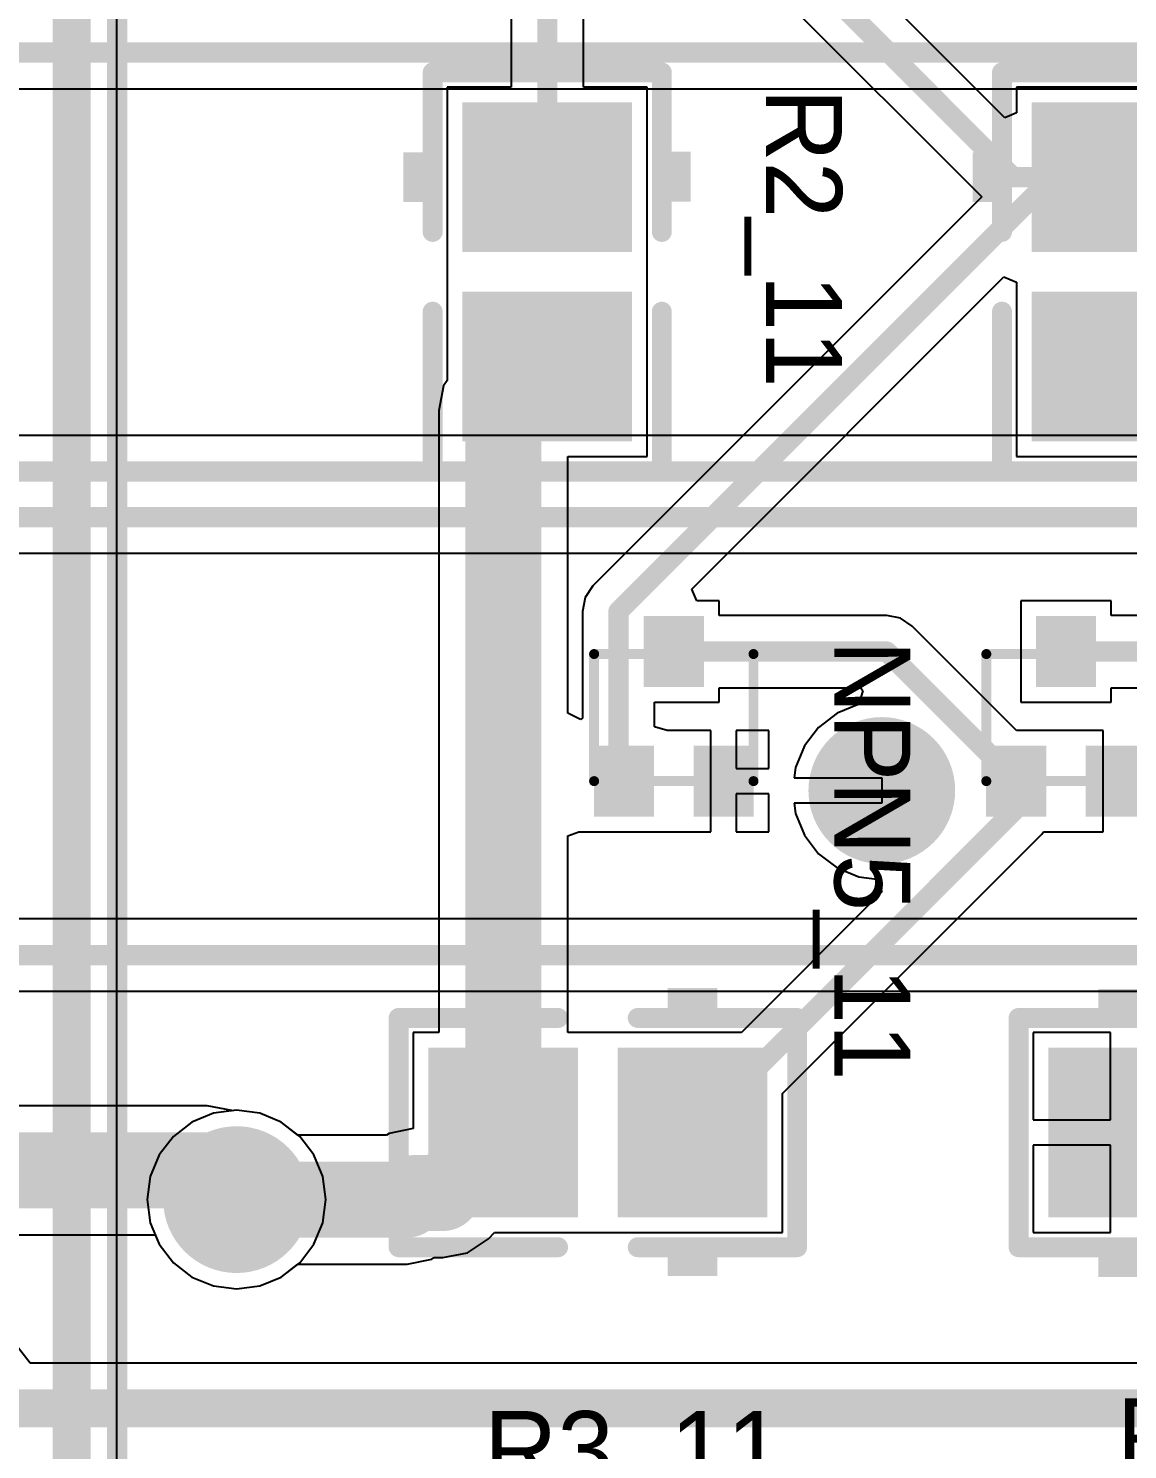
# Model space of a CAD drawing. Header units: millimetres. Extents: x 0.67 to 7.75, y 0.64 to 6.06.
# Drawn here: x 5.993 to 6.427, y 2.76 to 3.321 of the extents above; entities that cross this region are included whole.
import ezdxf

# ---------------------------------------------------------------- set-up
doc = ezdxf.new("R2010")
doc.units = ezdxf.units.MM
doc.header["$MEASUREMENT"] = 0
for name, color, linetype in [('BottomLayer', 5, 'Continuous'), ('BottomSolder', 6, 'Continuous'), ('MultiLayer', 9, 'Continuous'), ('TopLayer', 1, 'Continuous'), ('TopOverlay', 2, 'Continuous'), ('TopPaste', 8, 'Continuous'), ('TopSolder', 216, 'Continuous'), ('ViaHoleLayer', 16, 'Continuous')]:
    doc.layers.add(name, color=color, linetype=linetype)

# ---------------------------------------------------------------- blocks, each defined once
blk = doc.blocks.new('CC2012_0805_285')
at = {"layer": 'TopLayer'}
for points in [[(-0.06299, -0.02953), (-0.01181, -0.02953), (-0.06299, 0.02953), (-0.01181, 0.02953)], [(0.01181, -0.02953), (0.06299, -0.02953), (0.01181, 0.02953), (0.06299, 0.02953)]]:
    blk.add_solid(points, dxfattribs=at)
at = {"layer": 'TopOverlay', "const_width": 0.00787}
for points in [[(-0.07874, -0.04528), (-0.07874, 0.04528)], [(-0.07874, 0.04528), (-0.01575, 0.04528)], [(0.01575, 0.04528), (0.07874, 0.04528)], [(0.07874, -0.04528), (0.07874, 0.04528)], [(-0.07874, -0.04528), (-0.01575, -0.04528)], [(0.01575, -0.04528), (0.07874, -0.04528)]]:
    blk.add_lwpolyline(points, dxfattribs=at)
at = {"layer": 'TopOverlay', "const_width": 0.00394}
for points in [[(-0.08071, 0.04528, 1), (-0.07677, 0.04528, 1)], [(-0.08071, 0.04528, 1), (-0.07677, 0.04528, 1)], [(-0.01772, 0.04528, 1), (-0.01378, 0.04528, 1)], [(0.01378, 0.04528, 1), (0.01772, 0.04528, 1)], [(0.07677, 0.04528, 1), (0.08071, 0.04528, 1)], [(0.07677, 0.04528, 1), (0.08071, 0.04528, 1)], [(-0.08071, -0.04528, 1), (-0.07677, -0.04528, 1)], [(-0.08071, -0.04528, 1), (-0.07677, -0.04528, 1)], [(-0.01772, -0.04528, 1), (-0.01378, -0.04528, 1)], [(0.01378, -0.04528, 1), (0.01772, -0.04528, 1)], [(0.07677, -0.04528, 1), (0.08071, -0.04528, 1)], [(0.07677, -0.04528, 1), (0.08071, -0.04528, 1)]]:
    blk.add_lwpolyline(points, format="xyb", close=True, dxfattribs=at)
at = {"layer": 'TopOverlay'}
for points in [[(-0.04724, 0.04882), (-0.02756, 0.04882), (-0.04724, 0.05669), (-0.02756, 0.05669)], [(-0.04724, -0.05709), (-0.02756, -0.05709), (-0.04724, -0.04921), (-0.02756, -0.04921)]]:
    blk.add_solid(points, dxfattribs=at)
at = {"layer": 'TopPaste'}
for points in [[(-0.06299, -0.02953), (-0.01181, -0.02953), (-0.06299, 0.02953), (-0.01181, 0.02953)], [(0.01181, -0.02953), (0.06299, -0.02953), (0.01181, 0.02953), (0.06299, 0.02953)]]:
    blk.add_solid(points, dxfattribs=at)
at = {"layer": 'TopSolder'}
for points in [[(-0.06699, -0.03353), (-0.00781, -0.03353), (-0.06699, 0.03353), (-0.00781, 0.03353)], [(0.00781, -0.03353), (0.06699, -0.03353), (0.00781, 0.03353), (0.06699, 0.03353)]]:
    blk.add_solid(points, dxfattribs=at)
blk = doc.blocks.new('CC2012_0805_286')
at = {"layer": 'TopLayer'}
for points in [[(-0.06299, -0.02953), (-0.01181, -0.02953), (-0.06299, 0.02953), (-0.01181, 0.02953)], [(0.01181, -0.02953), (0.06299, -0.02953), (0.01181, 0.02953), (0.06299, 0.02953)]]:
    blk.add_solid(points, dxfattribs=at)
at = {"layer": 'TopOverlay', "const_width": 0.00787}
for points in [[(-0.07874, 0.04528), (-0.07874, -0.04528)], [(-0.01575, 0.04528), (-0.07874, 0.04528)], [(0.07874, 0.04528), (0.01575, 0.04528)], [(0.07874, 0.04528), (0.07874, -0.04528)], [(-0.01575, -0.04528), (-0.07874, -0.04528)], [(0.07874, -0.04528), (0.01575, -0.04528)]]:
    blk.add_lwpolyline(points, dxfattribs=at)
at = {"layer": 'TopOverlay', "const_width": 0.00394}
for points in [[(-0.08071, 0.04528, 1), (-0.07677, 0.04528, 1)], [(-0.08071, 0.04528, 1), (-0.07677, 0.04528, 1)], [(-0.01772, 0.04528, 1), (-0.01378, 0.04528, 1)], [(0.01378, 0.04528, 1), (0.01772, 0.04528, 1)], [(0.07677, 0.04528, 1), (0.08071, 0.04528, 1)], [(0.07677, 0.04528, 1), (0.08071, 0.04528, 1)], [(-0.08071, -0.04528, 1), (-0.07677, -0.04528, 1)], [(-0.08071, -0.04528, 1), (-0.07677, -0.04528, 1)], [(-0.01772, -0.04528, 1), (-0.01378, -0.04528, 1)], [(0.01378, -0.04528, 1), (0.01772, -0.04528, 1)], [(0.07677, -0.04528, 1), (0.08071, -0.04528, 1)], [(0.07677, -0.04528, 1), (0.08071, -0.04528, 1)]]:
    blk.add_lwpolyline(points, format="xyb", close=True, dxfattribs=at)
at = {"layer": 'TopOverlay'}
for points in [[(-0.04724, 0.04882), (-0.02756, 0.04882), (-0.04724, 0.05669), (-0.02756, 0.05669)], [(-0.04724, -0.05709), (-0.02756, -0.05709), (-0.04724, -0.04921), (-0.02756, -0.04921)]]:
    blk.add_solid(points, dxfattribs=at)
at = {"layer": 'TopPaste'}
for points in [[(-0.06299, -0.02953), (-0.01181, -0.02953), (-0.06299, 0.02953), (-0.01181, 0.02953)], [(0.01181, -0.02953), (0.06299, -0.02953), (0.01181, 0.02953), (0.06299, 0.02953)]]:
    blk.add_solid(points, dxfattribs=at)
at = {"layer": 'TopSolder'}
for points in [[(-0.06699, -0.03353), (-0.00781, -0.03353), (-0.06699, 0.03353), (-0.00781, 0.03353)], [(0.00781, -0.03353), (0.06699, -0.03353), (0.00781, 0.03353), (0.06699, 0.03353)]]:
    blk.add_solid(points, dxfattribs=at)
blk = doc.blocks.new('CC2012_0805_287')
at = {"layer": 'TopLayer'}
for points in [[(-0.06299, -0.02953), (-0.01181, -0.02953), (-0.06299, 0.02953), (-0.01181, 0.02953)], [(0.01181, -0.02953), (0.06299, -0.02953), (0.01181, 0.02953), (0.06299, 0.02953)]]:
    blk.add_solid(points, dxfattribs=at)
at = {"layer": 'TopOverlay', "const_width": 0.00787}
for points in [[(-0.07874, -0.04528), (-0.07874, 0.04528)], [(-0.01575, 0.04528), (-0.07874, 0.04528)], [(0.07874, 0.04528), (0.01575, 0.04528)], [(0.07874, -0.04528), (0.07874, 0.04528)], [(-0.01575, -0.04528), (-0.07874, -0.04528)], [(0.07874, -0.04528), (0.01575, -0.04528)]]:
    blk.add_lwpolyline(points, dxfattribs=at)
at = {"layer": 'TopOverlay', "const_width": 0.00394}
for points in [[(-0.08071, 0.04528, 1), (-0.07677, 0.04528, 1)], [(-0.08071, 0.04528, 1), (-0.07677, 0.04528, 1)], [(-0.01772, 0.04528, 1), (-0.01378, 0.04528, 1)], [(0.01378, 0.04528, 1), (0.01772, 0.04528, 1)], [(0.07677, 0.04528, 1), (0.08071, 0.04528, 1)], [(0.07677, 0.04528, 1), (0.08071, 0.04528, 1)], [(-0.08071, -0.04528, 1), (-0.07677, -0.04528, 1)], [(-0.08071, -0.04528, 1), (-0.07677, -0.04528, 1)], [(-0.01772, -0.04528, 1), (-0.01378, -0.04528, 1)], [(0.01378, -0.04528, 1), (0.01772, -0.04528, 1)], [(0.07677, -0.04528, 1), (0.08071, -0.04528, 1)], [(0.07677, -0.04528, 1), (0.08071, -0.04528, 1)]]:
    blk.add_lwpolyline(points, format="xyb", close=True, dxfattribs=at)
at = {"layer": 'TopOverlay'}
for points in [[(-0.04741, 0.04882), (-0.02773, 0.04882), (-0.04741, 0.05669), (-0.02773, 0.05669)], [(-0.04725, -0.05692), (-0.02756, -0.05692), (-0.04725, -0.04904), (-0.02756, -0.04904)]]:
    blk.add_solid(points, dxfattribs=at)
at = {"layer": 'TopPaste'}
for points in [[(-0.06299, -0.02953), (-0.01181, -0.02953), (-0.06299, 0.02953), (-0.01181, 0.02953)], [(0.01181, -0.02953), (0.06299, -0.02953), (0.01181, 0.02953), (0.06299, 0.02953)]]:
    blk.add_solid(points, dxfattribs=at)
at = {"layer": 'TopSolder'}
for points in [[(-0.06699, -0.03353), (-0.00781, -0.03353), (-0.06699, 0.03353), (-0.00781, 0.03353)], [(0.00781, -0.03353), (0.06699, -0.03353), (0.00781, 0.03353), (0.06699, 0.03353)]]:
    blk.add_solid(points, dxfattribs=at)
blk = doc.blocks.new('CC2012_0805_288')
at = {"layer": 'TopLayer'}
for points in [[(-0.06299, -0.02953), (-0.01181, -0.02953), (-0.06299, 0.02953), (-0.01181, 0.02953)], [(0.01181, -0.02953), (0.06299, -0.02953), (0.01181, 0.02953), (0.06299, 0.02953)]]:
    blk.add_solid(points, dxfattribs=at)
at = {"layer": 'TopOverlay', "const_width": 0.00787}
for points in [[(-0.07874, -0.04528), (-0.07874, 0.04528)], [(-0.01575, 0.04528), (-0.07874, 0.04528)], [(0.07874, 0.04528), (0.01575, 0.04528)], [(0.07874, -0.04528), (0.07874, 0.04528)], [(-0.01575, -0.04528), (-0.07874, -0.04528)], [(0.07874, -0.04528), (0.01575, -0.04528)]]:
    blk.add_lwpolyline(points, dxfattribs=at)
at = {"layer": 'TopOverlay', "const_width": 0.00394}
for points in [[(-0.08071, 0.04528, 1), (-0.07677, 0.04528, 1)], [(-0.08071, 0.04528, 1), (-0.07677, 0.04528, 1)], [(-0.01772, 0.04528, 1), (-0.01378, 0.04528, 1)], [(0.01378, 0.04528, 1), (0.01772, 0.04528, 1)], [(0.07677, 0.04528, 1), (0.08071, 0.04528, 1)], [(0.07677, 0.04528, 1), (0.08071, 0.04528, 1)], [(-0.08071, -0.04528, 1), (-0.07677, -0.04528, 1)], [(-0.08071, -0.04528, 1), (-0.07677, -0.04528, 1)], [(-0.01772, -0.04528, 1), (-0.01378, -0.04528, 1)], [(0.01378, -0.04528, 1), (0.01772, -0.04528, 1)], [(0.07677, -0.04528, 1), (0.08071, -0.04528, 1)], [(0.07677, -0.04528, 1), (0.08071, -0.04528, 1)]]:
    blk.add_lwpolyline(points, format="xyb", close=True, dxfattribs=at)
at = {"layer": 'TopOverlay'}
for points in [[(-0.04741, 0.04882), (-0.02773, 0.04882), (-0.04741, 0.05669), (-0.02773, 0.05669)], [(-0.04724, -0.05692), (-0.02756, -0.05692), (-0.04724, -0.04904), (-0.02756, -0.04904)]]:
    blk.add_solid(points, dxfattribs=at)
at = {"layer": 'TopPaste'}
for points in [[(-0.06299, -0.02953), (-0.01181, -0.02953), (-0.06299, 0.02953), (-0.01181, 0.02953)], [(0.01181, -0.02953), (0.06299, -0.02953), (0.01181, 0.02953), (0.06299, 0.02953)]]:
    blk.add_solid(points, dxfattribs=at)
at = {"layer": 'TopSolder'}
for points in [[(-0.06699, -0.03353), (-0.00781, -0.03353), (-0.06699, 0.03353), (-0.00781, 0.03353)], [(0.00781, -0.03353), (0.06699, -0.03353), (0.00781, 0.03353), (0.06699, 0.03353)]]:
    blk.add_solid(points, dxfattribs=at)
blk = doc.blocks.new('MMBT3904T_289')
at = {"layer": 'TopLayer'}
for points in [[(0.00787, -0.01004), (0.00787, 0.01004), (-0.00787, -0.01004), (-0.00787, 0.01004)], [(-0.01181, -0.06122), (-0.01181, -0.04114), (-0.02756, -0.06122), (-0.02756, -0.04114)], [(0.02756, -0.06122), (0.02756, -0.04114), (0.01181, -0.06122), (0.01181, -0.04114)]]:
    blk.add_solid(points, dxfattribs=at)
at = {"layer": 'TopOverlay', "const_width": 0.00394}
for points in [[(-0.0315, -0.00098), (0.0315, -0.00098)], [(-0.0315, -0.05118), (-0.0315, -0.00098)], [(0.0315, -0.05118), (0.0315, -0.00098)], [(-0.0315, -0.05118), (0.0315, -0.05118)]]:
    blk.add_lwpolyline(points, dxfattribs=at)
at = {"layer": 'TopOverlay', "const_width": 0.00197}
for points in [[(-0.03248, -0.00098, 1), (-0.03051, -0.00098, 1)], [(-0.03248, -0.00098, 1), (-0.03051, -0.00098, 1)], [(0.03051, -0.00098, 1), (0.03248, -0.00098, 1)], [(0.03051, -0.00098, 1), (0.03248, -0.00098, 1)], [(-0.03248, -0.05118, 1), (-0.03051, -0.05118, 1)], [(-0.03248, -0.05118, 1), (-0.03051, -0.05118, 1)], [(0.03051, -0.05118, 1), (0.03248, -0.05118, 1)], [(0.03051, -0.05118, 1), (0.03248, -0.05118, 1)]]:
    blk.add_lwpolyline(points, format="xyb", close=True, dxfattribs=at)
at = {"layer": 'TopPaste'}
for points in [[(0.00787, -0.01004), (0.00787, 0.01004), (-0.00787, -0.01004), (-0.00787, 0.01004)], [(-0.01181, -0.06122), (-0.01181, -0.04114), (-0.02756, -0.06122), (-0.02756, -0.04114)], [(0.02756, -0.06122), (0.02756, -0.04114), (0.01181, -0.06122), (0.01181, -0.04114)]]:
    blk.add_solid(points, dxfattribs=at)
at = {"layer": 'TopSolder'}
for points in [[(0.01187, -0.01404), (0.01187, 0.01404), (-0.01187, -0.01404), (-0.01187, 0.01404)], [(-0.00781, -0.06522), (-0.00781, -0.03714), (-0.03156, -0.06522), (-0.03156, -0.03714)], [(0.03156, -0.06522), (0.03156, -0.03714), (0.00781, -0.06522), (0.00781, -0.03714)]]:
    blk.add_solid(points, dxfattribs=at)
blk = doc.blocks.new('MMBT3904T_290')
at = {"layer": 'TopLayer'}
for points in [[(0.00787, -0.01004), (0.00787, 0.01004), (-0.00787, -0.01004), (-0.00787, 0.01004)], [(-0.01181, -0.06122), (-0.01181, -0.04114), (-0.02756, -0.06122), (-0.02756, -0.04114)], [(0.02756, -0.06122), (0.02756, -0.04114), (0.01181, -0.06122), (0.01181, -0.04114)]]:
    blk.add_solid(points, dxfattribs=at)
at = {"layer": 'TopOverlay', "const_width": 0.00394}
for points in [[(-0.0315, -0.00098), (0.0315, -0.00098)], [(-0.0315, -0.05118), (-0.0315, -0.00098)], [(0.0315, -0.05118), (0.0315, -0.00098)], [(-0.0315, -0.05118), (0.0315, -0.05118)]]:
    blk.add_lwpolyline(points, dxfattribs=at)
at = {"layer": 'TopOverlay', "const_width": 0.00197}
for points in [[(-0.03248, -0.00098, 1), (-0.03051, -0.00098, 1)], [(-0.03248, -0.00098, 1), (-0.03051, -0.00098, 1)], [(0.03051, -0.00098, 1), (0.03248, -0.00098, 1)], [(0.03051, -0.00098, 1), (0.03248, -0.00098, 1)], [(-0.03248, -0.05118, 1), (-0.03051, -0.05118, 1)], [(-0.03248, -0.05118, 1), (-0.03051, -0.05118, 1)], [(0.03051, -0.05118, 1), (0.03248, -0.05118, 1)], [(0.03051, -0.05118, 1), (0.03248, -0.05118, 1)]]:
    blk.add_lwpolyline(points, format="xyb", close=True, dxfattribs=at)
at = {"layer": 'TopPaste'}
for points in [[(0.00787, -0.01004), (0.00787, 0.01004), (-0.00787, -0.01004), (-0.00787, 0.01004)], [(-0.01181, -0.06122), (-0.01181, -0.04114), (-0.02756, -0.06122), (-0.02756, -0.04114)], [(0.02756, -0.06122), (0.02756, -0.04114), (0.01181, -0.06122), (0.01181, -0.04114)]]:
    blk.add_solid(points, dxfattribs=at)
at = {"layer": 'TopSolder'}
for points in [[(0.01187, -0.01404), (0.01187, 0.01404), (-0.01187, -0.01404), (-0.01187, 0.01404)], [(-0.00781, -0.06522), (-0.00781, -0.03714), (-0.03156, -0.06522), (-0.03156, -0.03714)], [(0.03156, -0.06522), (0.03156, -0.03714), (0.00781, -0.06522), (0.00781, -0.03714)]]:
    blk.add_solid(points, dxfattribs=at)

msp = doc.modelspace()

# ---------------------------------------------------------------- linework, layer by layer
at = {"layer": 'BottomLayer'}
for p, q in [((2.70738, 3.2972), (7.33052, 3.2972)), ((6.5492, 3.16027), (5.62991, 3.16027)), ((5.58685, 3.11373), (7.26609, 3.11373)), ((7.30813, 2.96927), (3.81091, 2.96927)), ((3.805, 2.94073), (7.30813, 2.94073)), ((6.06341, 2.89549), (3.86, 2.89549)), ((6.07317, 2.89355), (6.06341, 2.89549)), ((6.07326, 2.89349), (6.07317, 2.89355)), ((6.075, 2.89372), (6.07326, 2.89349)), ((6.08414, 2.89251), (6.075, 2.89372)), ((6.09265, 2.88899), (6.08414, 2.89251)), ((6.09996, 2.88338), (6.09265, 2.88899)), ((6.10557, 2.87606), (6.09996, 2.88338)), ((6.1091, 2.86755), (6.10557, 2.87606)), ((6.1103, 2.85841), (6.1091, 2.86755)), ((6.1091, 2.84928), (6.1103, 2.85841)), ((6.10557, 2.84076), (6.1091, 2.84928)), ((5.79119, 2.84451), (6.04288, 2.84451)), ((6.04288, 2.84451), (6.04443, 2.84076)), ((6.04443, 2.84076), (6.05004, 2.83345)), ((6.09996, 2.83345), (6.10557, 2.84076)), ((6.05004, 2.83345), (6.05735, 2.82784)), ((6.09265, 2.82784), (6.09996, 2.83345)), ((6.05735, 2.82784), (6.06586, 2.82431)), ((6.06586, 2.82431), (6.075, 2.82311)), ((6.075, 2.82311), (6.08414, 2.82431)), ((6.08414, 2.82431), (6.09265, 2.82784)), ((5.99343, 2.79384), (5.98796, 2.80096)), ((6.61288, 2.79384), (5.99343, 2.79384))]:
    msp.add_line(p, q, dxfattribs=at)
for points, const_width in [([(2.70147, 3.31147), (7.36303, 3.31147)], 0.008), ([(5.624, 3.146), (6.59615, 3.146)], 0.008), ([(5.58685, 3.128), (7.272, 3.128)], 0.008), ([(3.805, 2.955), (7.345, 2.955)], 0.008), ([(3.86, 2.87), (6.06341, 2.87)], 0.03), ([(6.06341, 2.87), (6.075, 2.85841)], 0.03), ([(5.963, 2.776), (6.61288, 2.776)], 0.015)]:
    msp.add_lwpolyline(points, dxfattribs=dict(at, const_width=const_width))
for points, const_width in [([(6.3175, 3.02, 1), (6.3425, 3.02, 1)], 0.025), ([(6.05591, 2.87, 1), (6.07091, 2.87, 1)], 0.015), ([(6.05591, 2.87, 1), (6.07091, 2.87, 1)], 0.015), ([(6.0625, 2.85841, 1), (6.0875, 2.85841, 1)], 0.025), ([(6.0675, 2.85841, 1), (6.0825, 2.85841, 1)], 0.015)]:
    msp.add_lwpolyline(points, format="xyb", close=True, dxfattribs=dict(at, const_width=const_width))
at = {"layer": 'BottomSolder', "const_width": 0.029}
for points in [[(6.3155, 3.02, 1), (6.3445, 3.02, 1)], [(6.0605, 2.85841, 1), (6.0895, 2.85841, 1)]]:
    msp.add_lwpolyline(points, format="xyb", close=True, dxfattribs=at)
at = {"layer": 'MultiLayer', "const_width": 0.025}
for points in [[(6.3175, 3.02, 1), (6.3425, 3.02, 1)], [(6.0625, 2.85841, 1), (6.0875, 2.85841, 1)]]:
    msp.add_lwpolyline(points, format="xyb", close=True, dxfattribs=at)
at = {"layer": 'TopLayer'}
for p, q in [((6.02764, 2.5427), (6.02764, 4.0424)), ((6.37863, 3.28573), (6.29402, 3.37035)), ((6.18352, 3.36489), (6.18352, 3.29788)), ((6.21207, 3.29788), (6.21207, 3.35897)), ((6.27166, 3.35233), (6.3695, 3.25449)), ((6.18352, 3.29788), (6.15826, 3.29788)), ((6.15826, 3.29788), (6.15826, 3.22808)), ((6.23731, 3.29788), (6.21207, 3.29788)), ((6.23731, 3.22808), (6.23731, 3.29788)), ((6.46231, 3.29788), (6.38325, 3.29788)), ((6.38325, 3.29788), (6.38325, 3.28764)), ((6.38325, 3.28764), (6.37863, 3.28573)), ((6.3695, 3.25449), (6.21583, 3.10082)), ((6.15826, 3.22808), (6.15826, 3.2267)), ((6.23731, 3.2267), (6.23731, 3.22808)), ((6.15826, 3.2267), (6.15826, 3.22307)), ((6.15826, 3.22307), (6.15826, 3.2217)), ((6.23731, 3.22307), (6.23731, 3.2267)), ((6.23731, 3.2217), (6.23731, 3.22307)), ((6.25493, 3.09954), (6.37825, 3.22287)), ((6.37825, 3.22287), (6.38325, 3.2208)), ((6.15826, 3.2217), (6.15826, 3.18196)), ((6.23731, 3.15189), (6.23731, 3.2217)), ((6.38325, 3.2208), (6.38325, 3.15189)), ((6.15684, 3.17985), (6.1549, 3.17009)), ((6.15826, 3.18196), (6.15684, 3.17985)), ((6.1549, 3.17009), (6.1549, 2.92441)), ((6.20588, 3.05061), (6.20588, 3.15189)), ((6.20588, 3.15189), (6.23731, 3.15189)), ((6.38325, 3.15189), (6.46231, 3.15189)), ((6.21583, 3.10082), (6.21273, 3.09619)), ((6.25684, 3.09493), (6.25493, 3.09954)), ((6.21273, 3.09619), (6.21165, 3.09072)), ((6.26567, 3.09493), (6.25684, 3.09493)), ((6.26567, 3.08916), (6.26567, 3.09493)), ((6.42067, 3.09493), (6.38492, 3.09493)), ((6.38492, 3.09493), (6.38492, 3.05485)), ((6.42067, 3.08916), (6.42067, 3.09493)), ((6.21165, 3.09072), (6.21165, 3.09072)), ((6.21165, 3.09072), (6.21165, 3.04855)), ((6.33193, 3.08916), (6.26567, 3.08916)), ((6.33739, 3.08807), (6.33193, 3.08916)), ((6.33193, 3.08916), (6.33193, 3.08916)), ((6.34202, 3.08498), (6.33739, 3.08807)), ((6.48779, 3.08916), (6.42067, 3.08916)), ((6.38326, 3.04374), (6.34202, 3.08498)), ((6.26567, 3.05485), (6.26567, 3.06061)), ((6.26567, 3.06061), (6.32167, 3.06061)), ((6.32256, 3.05937), (6.32107, 3.05475)), ((6.32167, 3.06061), (6.32256, 3.05937)), ((6.42067, 3.05485), (6.42067, 3.06061)), ((6.42067, 3.06061), (6.48188, 3.06061)), ((6.2402, 3.04517), (6.2402, 3.05485)), ((6.2402, 3.05485), (6.26567, 3.05485)), ((6.32034, 3.05388), (6.31235, 3.05057)), ((6.32107, 3.05475), (6.32034, 3.05388)), ((6.38492, 3.05485), (6.42067, 3.05485)), ((6.21088, 3.04801), (6.20588, 3.05061)), ((6.21165, 3.04855), (6.21088, 3.04801)), ((6.31235, 3.05057), (6.30504, 3.04496)), ((6.2452, 3.04374), (6.2402, 3.04517)), ((6.24961, 3.04374), (6.2452, 3.04374)), ((6.25098, 3.04374), (6.24961, 3.04374)), ((6.26248, 3.04374), (6.25098, 3.04374)), ((6.26248, 3.0237), (6.26248, 3.04374)), ((6.28535, 3.04374), (6.27248, 3.04374)), ((6.27248, 3.04374), (6.27248, 3.0287)), ((6.28535, 3.0287), (6.28535, 3.04374)), ((6.30504, 3.04496), (6.29943, 3.03765)), ((6.39961, 3.04374), (6.38326, 3.04374)), ((6.40098, 3.04374), (6.39961, 3.04374)), ((6.40461, 3.04374), (6.40098, 3.04374)), ((6.40598, 3.04374), (6.40461, 3.04374)), ((6.41748, 3.04374), (6.40598, 3.04374)), ((6.41748, 3.0237), (6.41748, 3.04374)), ((6.29943, 3.03765), (6.2959, 3.02914)), ((6.27248, 3.0287), (6.28535, 3.0287)), ((6.2959, 3.02914), (6.29536, 3.025)), ((6.26248, 3.00367), (6.26248, 3.0237)), ((6.29536, 3.025), (6.33, 3.025)), ((6.33, 3.025), (6.33, 3.015)), ((6.41748, 3.00367), (6.41748, 3.0237)), ((6.28535, 3.0187), (6.27248, 3.0187)), ((6.27248, 3.0187), (6.27248, 3.00367)), ((6.28535, 3.00367), (6.28535, 3.0187)), ((6.33, 3.015), (6.29536, 3.015)), ((6.29536, 3.015), (6.2959, 3.01086)), ((6.2959, 3.01086), (6.29943, 3.00235)), ((6.20588, 3.0021), (6.21024, 3.00367)), ((6.21024, 3.00367), (6.21088, 3.00367)), ((6.21088, 3.00367), (6.24461, 3.00367)), ((6.24461, 3.00367), (6.24598, 3.00367)), ((6.24598, 3.00367), (6.24961, 3.00367)), ((6.24961, 3.00367), (6.25098, 3.00367)), ((6.25098, 3.00367), (6.26248, 3.00367)), ((6.27248, 3.00367), (6.28535, 3.00367)), ((6.3932, 3.00271), (6.39385, 3.00367)), ((6.39385, 3.00367), (6.39961, 3.00367)), ((6.39961, 3.00367), (6.40098, 3.00367)), ((6.40098, 3.00367), (6.40461, 3.00367)), ((6.40461, 3.00367), (6.40598, 3.00367)), ((6.40598, 3.00367), (6.41748, 3.00367)), ((6.20588, 2.92441), (6.20588, 3.0021)), ((6.29079, 2.90029), (6.3932, 3.00271)), ((6.29943, 3.00235), (6.30504, 2.99504)), ((6.3932, 3.00271), (6.3932, 3.00271)), ((6.30504, 2.99504), (6.31235, 2.98943)), ((6.31235, 2.98943), (6.32086, 2.9859)), ((6.32086, 2.9859), (6.32801, 2.98496)), ((6.32801, 2.98496), (6.33005, 2.97993)), ((6.33005, 2.97993), (6.27454, 2.92441)), ((6.1549, 2.92441), (6.1448, 2.92441)), ((6.1448, 2.92441), (6.1448, 2.88645)), ((6.21461, 2.92441), (6.20588, 2.92441)), ((6.21598, 2.92441), (6.21461, 2.92441)), ((6.21961, 2.92441), (6.21598, 2.92441)), ((6.22098, 2.92441), (6.21961, 2.92441)), ((6.27454, 2.92441), (6.22098, 2.92441)), ((6.42039, 2.92441), (6.3898, 2.92441)), ((6.3898, 2.92441), (6.3898, 2.88989)), ((6.42039, 2.88989), (6.42039, 2.92441)), ((6.29079, 2.84536), (6.29079, 2.90029)), ((6.06586, 2.89251), (6.05735, 2.88899)), ((6.075, 2.89372), (6.06586, 2.89251)), ((6.08414, 2.89251), (6.075, 2.89372)), ((6.09265, 2.88899), (6.08414, 2.89251)), ((6.05735, 2.88899), (6.05004, 2.88338)), ((6.09927, 2.8839), (6.09265, 2.88899)), ((6.1448, 2.88645), (6.13525, 2.88455)), ((6.3898, 2.88989), (6.42039, 2.88989)), ((6.05004, 2.88338), (6.04443, 2.87606)), ((6.13428, 2.8839), (6.09927, 2.8839)), ((6.13525, 2.88455), (6.13428, 2.8839)), ((6.42039, 2.87989), (6.3898, 2.87989)), ((6.3898, 2.87989), (6.3898, 2.84536)), ((6.42039, 2.84536), (6.42039, 2.87989)), ((6.04443, 2.87606), (6.0409, 2.86755)), ((6.0409, 2.86755), (6.0397, 2.85841)), ((6.0397, 2.85841), (6.0409, 2.84928)), ((6.0409, 2.84928), (6.04443, 2.84076)), ((6.04443, 2.84076), (6.05004, 2.83345)), ((6.16626, 2.83745), (6.17453, 2.84298)), ((6.17453, 2.84298), (6.17691, 2.84536)), ((6.17691, 2.84536), (6.21461, 2.84536)), ((6.21461, 2.84536), (6.21598, 2.84536)), ((6.21598, 2.84536), (6.21961, 2.84536)), ((6.21961, 2.84536), (6.22098, 2.84536)), ((6.22098, 2.84536), (6.29079, 2.84536)), ((6.3898, 2.84536), (6.42039, 2.84536)), ((6.14241, 2.83292), (6.15217, 2.83486)), ((6.15217, 2.83486), (6.15314, 2.83551)), ((6.15314, 2.83551), (6.15651, 2.83551)), ((6.15651, 2.83551), (6.16626, 2.83745)), ((6.05004, 2.83345), (6.05735, 2.82784)), ((6.09265, 2.82784), (6.09927, 2.83292)), ((6.09927, 2.83292), (6.14241, 2.83292)), ((6.05735, 2.82784), (6.06586, 2.82431)), ((6.06586, 2.82431), (6.075, 2.82311)), ((6.075, 2.82311), (6.08414, 2.82431)), ((6.08414, 2.82431), (6.09265, 2.82784))]:
    msp.add_line(p, q, dxfattribs=at)
for points, const_width in [([(6.0098, 2.54187), (6.0098, 4.0498)], 0.015), ([(6.27398, 3.3702), (6.38189, 3.26229)], 0.008), ([(6.1978, 3.26229), (6.1978, 3.36489)], 0.008), ([(6.22592, 3.09072), (6.39748, 3.26229)], 0.008), ([(6.38189, 3.26229), (6.39748, 3.26229)], 0.008), ([(6.39748, 3.26229), (6.4228, 3.26229)], 0.008), ([(6.18039, 3.17009), (6.19778, 3.18748)], 0.03), ([(6.42278, 3.18748), (6.57799, 3.18748)], 0.008), ([(6.18039, 2.88489), (6.18039, 3.17009)], 0.03), ([(6.22592, 3.02589), (6.22592, 3.09072)], 0.008), ([(6.2478, 3.07489), (6.33193, 3.07489)], 0.008), ([(6.33193, 3.07489), (6.38311, 3.0237)], 0.008), ([(6.4028, 3.07489), (6.4878, 3.07489)], 0.008), ([(6.22592, 3.02589), (6.22811, 3.0237)], 0.008), ([(6.38311, 3.0128), (6.38311, 3.0237)], 0.008), ([(6.2552, 2.88489), (6.38311, 3.0128)], 0.008), ([(6.15651, 2.861), (6.18039, 2.88489)], 0.03), ([(6.14241, 2.85841), (6.145, 2.861)], 0.03), ([(6.145, 2.861), (6.15651, 2.861)], 0.03), ([(6.075, 2.85841), (6.14241, 2.85841)], 0.03)]:
    msp.add_lwpolyline(points, dxfattribs=dict(at, const_width=const_width))
for points, const_width in [([(6.1958, 3.26229, 1), (6.1998, 3.26229, 1)], 0.004), ([(6.37989, 3.26229, 1), (6.38389, 3.26229, 1)], 0.004), ([(6.37989, 3.26229, 1), (6.38389, 3.26229, 1)], 0.004), ([(6.39548, 3.26229, 1), (6.39948, 3.26229, 1)], 0.004), ([(6.39548, 3.26229, 1), (6.39948, 3.26229, 1)], 0.004), ([(6.39548, 3.26229, 1), (6.39948, 3.26229, 1)], 0.004), ([(6.4208, 3.26229, 1), (6.4248, 3.26229, 1)], 0.004), ([(6.19028, 3.18748, 1), (6.20528, 3.18748, 1)], 0.015), ([(6.42078, 3.18748, 1), (6.42478, 3.18748, 1)], 0.004), ([(6.17289, 3.17009, 1), (6.18789, 3.17009, 1)], 0.015), ([(6.17289, 3.17009, 1), (6.18789, 3.17009, 1)], 0.015), ([(6.22392, 3.09072, 1), (6.22792, 3.09072, 1)], 0.004), ([(6.22392, 3.09072, 1), (6.22792, 3.09072, 1)], 0.004), ([(6.2458, 3.07489, 1), (6.2498, 3.07489, 1)], 0.004), ([(6.32993, 3.07489, 1), (6.33393, 3.07489, 1)], 0.004), ([(6.32993, 3.07489, 1), (6.33393, 3.07489, 1)], 0.004), ([(6.4008, 3.07489, 1), (6.4048, 3.07489, 1)], 0.004), ([(6.3175, 3.02, 1), (6.3425, 3.02, 1)], 0.025), ([(6.22392, 3.02589, 1), (6.22792, 3.02589, 1)], 0.004), ([(6.22392, 3.02589, 1), (6.22792, 3.02589, 1)], 0.004), ([(6.22611, 3.0237, 1), (6.23011, 3.0237, 1)], 0.004), ([(6.38111, 3.0237, 1), (6.38511, 3.0237, 1)], 0.004), ([(6.38111, 3.0237, 1), (6.38511, 3.0237, 1)], 0.004), ([(6.38111, 3.0128, 1), (6.38511, 3.0128, 1)], 0.004), ([(6.38111, 3.0128, 1), (6.38511, 3.0128, 1)], 0.004), ([(6.17289, 2.88489, 1), (6.18789, 2.88489, 1)], 0.015), ([(6.17289, 2.88489, 1), (6.18789, 2.88489, 1)], 0.015), ([(6.2532, 2.88489, 1), (6.2572, 2.88489, 1)], 0.004), ([(6.0625, 2.85841, 1), (6.0875, 2.85841, 1)], 0.025), ([(6.1375, 2.861, 1), (6.1525, 2.861, 1)], 0.015), ([(6.1375, 2.861, 1), (6.1525, 2.861, 1)], 0.015), ([(6.14901, 2.861, 1), (6.16401, 2.861, 1)], 0.015), ([(6.14901, 2.861, 1), (6.16401, 2.861, 1)], 0.015), ([(6.0675, 2.85841, 1), (6.0825, 2.85841, 1)], 0.015), ([(6.13491, 2.85841, 1), (6.14991, 2.85841, 1)], 0.015), ([(6.13491, 2.85841, 1), (6.14991, 2.85841, 1)], 0.015)]:
    msp.add_lwpolyline(points, format="xyb", close=True, dxfattribs=dict(at, const_width=const_width))
at = {"layer": 'TopOverlay', "const_width": 0.008}
msp.add_lwpolyline([(6.0278, 2.71989), (6.0278, 4.12489)], dxfattribs=at)
at = {"layer": 'TopSolder', "const_width": 0.029}
for points in [[(6.3155, 3.02, 1), (6.3445, 3.02, 1)], [(6.0605, 2.85841, 1), (6.0895, 2.85841, 1)]]:
    msp.add_lwpolyline(points, format="xyb", close=True, dxfattribs=at)
at = {"layer": 'ViaHoleLayer', "const_width": 0.014}
for points in [[(6.323, 3.02, 1), (6.337, 3.02, 1)], [(6.068, 2.85841, 1), (6.082, 2.85841, 1)]]:
    msp.add_lwpolyline(points, format="xyb", close=True, dxfattribs=at)

# ---------------------------------------------------------------- block references
for name, p, rotation in [('CC2012_0805_287', (6.19778, 3.22489), 270), ('CC2012_0805_288', (6.42278, 3.22489), 270), ('MMBT3904T_289', (6.2478, 3.07489), 360), ('MMBT3904T_290', (6.4028, 3.07489), 360), ('CC2012_0805_286', (6.2178, 2.88489), 180)]:
    msp.add_blockref(name, p, dxfattribs=dict(rotation=rotation))
msp.add_blockref('CC2012_0805_285', (6.4628, 2.88489))

# ---------------------------------------------------------------- texts
at = {"layer": 'TopOverlay'}
for s, p in [('R2_11', (6.28428, 3.29739)), ('NPN5_11', (6.3113, 3.07939))]:
    msp.add_text(s, height=0.03, rotation=270, dxfattribs=at).set_placement(p)
for s, p in [('R4_11', (6.4228, 2.74989)), ('R3_11', (6.1728, 2.74489))]:
    msp.add_text(s, height=0.03, dxfattribs=at).set_placement(p)

doc.saveas('drawing.dxf')
